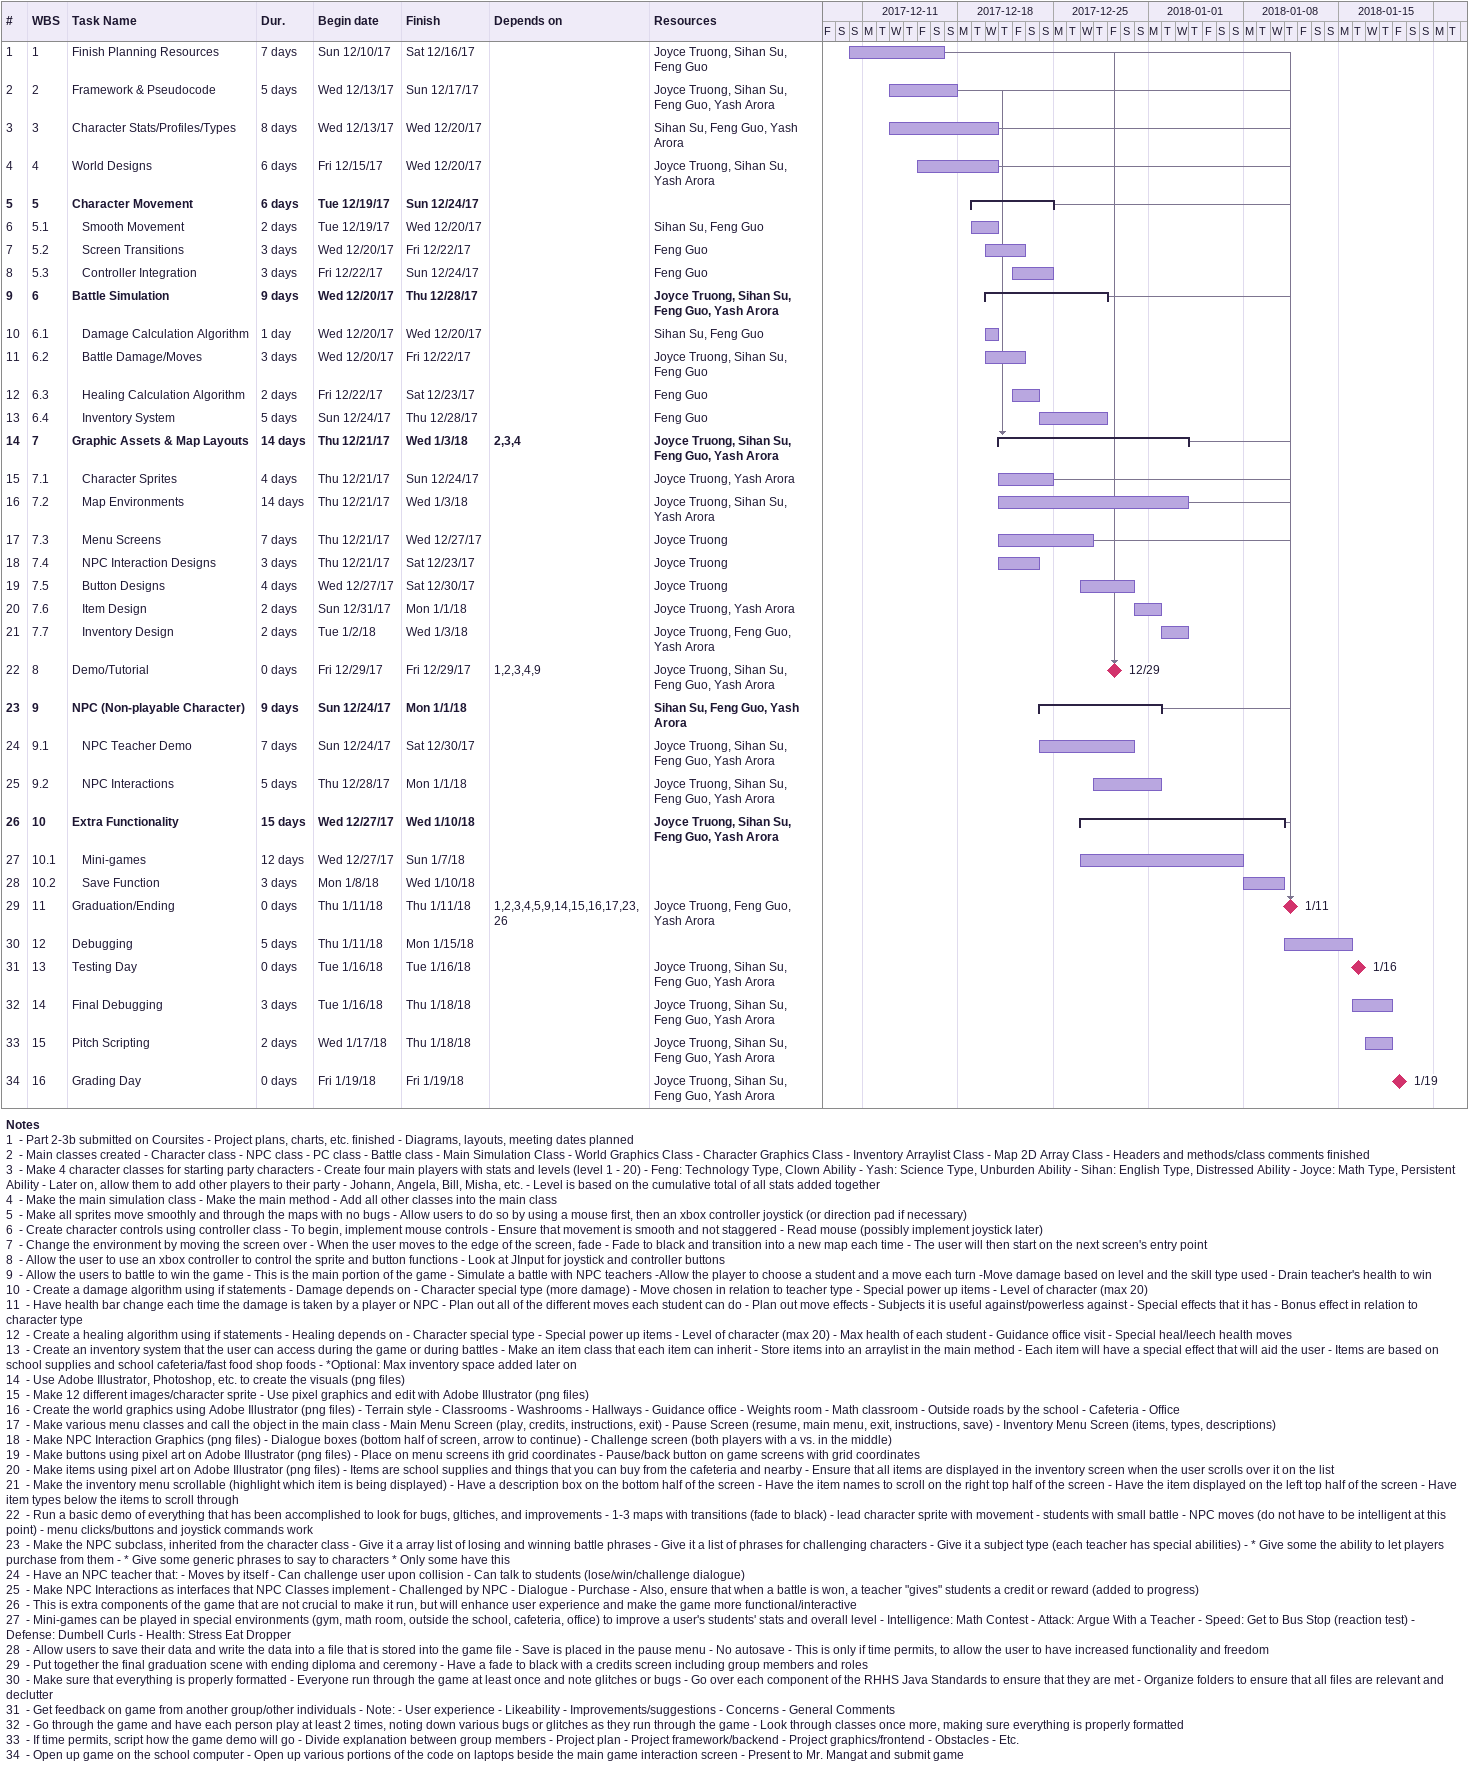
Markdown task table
| ID | WBS | Task | Duration | Start | Finish | Predecessors | Resources |
|---|---|---|---|---|---|---|---|
| 1 | 1 | Finish Planning Resources | 7d | 2017-12-10 | 2017-12-16 |  | Joyce Truong, Sihan Su, Feng Guo |
| 2 | 2 | Framework & Pseudocode | 5d | 2017-12-13 | 2017-12-17 |  | Joyce Truong, Sihan Su, Feng Guo, Yash Arora |
| 3 | 3 | Character Stats/Profiles/Types | 8d | 2017-12-13 | 2017-12-20 |  | Sihan Su, Feng Guo, Yash Arora |
| 4 | 4 | World Designs | 6d | 2017-12-15 | 2017-12-20 |  | Joyce Truong, Sihan Su, Yash Arora |
| 5 | 5 | **Character Movement** | 6d | 2017-12-19 | 2017-12-24 |  |  |
| 6 | 5.1 | Smooth Movement | 2d | 2017-12-19 | 2017-12-20 |  | Sihan Su, Feng Guo |
| 7 | 5.2 | Screen Transitions | 3d | 2017-12-20 | 2017-12-22 |  | Feng Guo |
| 8 | 5.3 | Controller Integration | 3d | 2017-12-22 | 2017-12-24 |  | Feng Guo |
| 9 | 6 | **Battle Simulation** | 9d | 2017-12-20 | 2017-12-28 |  | Joyce Truong, Sihan Su, Feng Guo, Yash Arora |
| 10 | 6.1 | Damage Calculation Algorithm | 1d | 2017-12-20 | 2017-12-20 |  | Sihan Su, Feng Guo |
| 11 | 6.2 | Battle Damage/Moves | 3d | 2017-12-20 | 2017-12-22 |  | Joyce Truong, Sihan Su, Feng Guo |
| 12 | 6.3 | Healing Calculation Algorithm | 2d | 2017-12-22 | 2017-12-23 |  | Feng Guo |
| 13 | 6.4 | Inventory System | 5d | 2017-12-24 | 2017-12-28 |  | Feng Guo |
| 14 | 7 | **Graphic Assets & Map Layouts** | 14d | 2017-12-21 | 2018-01-03 | 2, 3, 4 | Joyce Truong, Sihan Su, Feng Guo, Yash Arora |
| 15 | 7.1 | Character Sprites | 4d | 2017-12-21 | 2017-12-24 |  | Joyce Truong, Yash Arora |
| 16 | 7.2 | Map Environments | 14d | 2017-12-21 | 2018-01-03 |  | Joyce Truong, Sihan Su, Yash Arora |
| 17 | 7.3 | Menu Screens | 7d | 2017-12-21 | 2017-12-27 |  | Joyce Truong |
| 18 | 7.4 | NPC Interaction Designs | 3d | 2017-12-21 | 2017-12-23 |  | Joyce Truong |
| 19 | 7.5 | Button Designs | 4d | 2017-12-27 | 2017-12-30 |  | Joyce Truong |
| 20 | 7.6 | Item Design | 2d | 2017-12-31 | 2018-01-01 |  | Joyce Truong, Yash Arora |
| 21 | 7.7 | Inventory Design | 2d | 2018-01-02 | 2018-01-03 |  | Joyce Truong, Feng Guo, Yash Arora |
| 22 | 8 | Demo/Tutorial | 0d | 2017-12-29 | 2017-12-29 | 1, 2, 3, 4, 9 | Joyce Truong, Sihan Su, Feng Guo, Yash Arora |
| 23 | 9 | **NPC (Non-playable Character)** | 9d | 2017-12-24 | 2018-01-01 |  | Sihan Su, Feng Guo, Yash Arora |
| 24 | 9.1 | NPC Teacher Demo | 7d | 2017-12-24 | 2017-12-30 |  | Joyce Truong, Sihan Su, Feng Guo, Yash Arora |
| 25 | 9.2 | NPC Interactions | 5d | 2017-12-28 | 2018-01-01 |  | Joyce Truong, Sihan Su, Feng Guo, Yash Arora |
| 26 | 10 | **Extra Functionality** | 15d | 2017-12-27 | 2018-01-10 |  | Joyce Truong, Sihan Su, Feng Guo, Yash Arora |
| 27 | 10.1 | Mini-games | 12d | 2017-12-27 | 2018-01-07 |  |  |
| 28 | 10.2 | Save Function | 3d | 2018-01-08 | 2018-01-10 |  |  |
| 29 | 11 | Graduation/Ending | 0d | 2018-01-11 | 2018-01-11 | 1, 2, 3, 4, 5, 9, 14, 15, 16, 17, 23, 26 | Joyce Truong, Feng Guo, Yash Arora |
| 30 | 12 | Debugging | 5d | 2018-01-11 | 2018-01-15 |  |  |
| 31 | 13 | Testing Day | 0d | 2018-01-16 | 2018-01-16 |  | Joyce Truong, Sihan Su, Feng Guo, Yash Arora |
| 32 | 14 | Final Debugging | 3d | 2018-01-16 | 2018-01-18 |  | Joyce Truong, Sihan Su, Feng Guo, Yash Arora |
| 33 | 15 | Pitch Scripting | 2d | 2018-01-17 | 2018-01-18 |  | Joyce Truong, Sihan Su, Feng Guo, Yash Arora |
| 34 | 16 | Grading Day | 0d | 2018-01-19 | 2018-01-19 |  | Joyce Truong, Sihan Su, Feng Guo, Yash Arora |

Notes
- 1: - Part 2-3b submitted on Coursites - Project plans, charts, etc. finished - Diagrams, layouts, meeting dates planned
- 2: - Main classes created - Character class - NPC class - PC class - Battle class - Main Simulation Class - World Graphics Class - Character Graphics Class - Inventory Arraylist Class - Map 2D Array Class - Headers and methods/class comments finished
- 3: - Make 4 character classes for starting party characters - Create four main players with stats and levels (level 1 - 20) - Feng: Technology Type, Clown Ability - Yash: Science Type, Unburden Ability - Sihan: English Type, Distressed Ability - Joyce: Math Type, Persistent Ability - Later on, allow them to add other players to their party - Johann, Angela, Bill, Misha, etc. - Level is based on the cumulative total of all stats added together
- 4: - Make the main simulation class - Make the main method - Add all other classes into the main class
- 5: - Make all sprites move smoothly and through the maps with no bugs - Allow users to do so by using a mouse first, then an xbox controller joystick (or direction pad if necessary)
- 6: - Create character controls using controller class - To begin, implement mouse controls - Ensure that movement is smooth and not staggered - Read mouse (possibly implement joystick later)
- 7: - Change the environment by moving the screen over - When the user moves to the edge of the screen, fade - Fade to black and transition into a new map each time - The user will then start on the next screen's entry point
- 8: - Allow the user to use an xbox controller to control the sprite and button functions - Look at JInput for joystick and controller buttons
- 9: - Allow the users to battle to win the game - This is the main portion of the game - Simulate a battle with NPC teachers -Allow the player to choose a student and a move each turn -Move damage based on level and the skill type used - Drain teacher's health to win
- 10: - Create a damage algorithm using if statements - Damage depends on - Character special type (more damage) - Move chosen in relation to teacher type - Special power up items - Level of character (max 20)
- 11: - Have health bar change each time the damage is taken by a player or NPC - Plan out all of the different moves each student can do - Plan out move effects - Subjects it is useful against/powerless against - Special effects that it has - Bonus effect in relation to character type
- 12: - Create a healing algorithm using if statements - Healing depends on - Character special type - Special power up items - Level of character (max 20) - Max health of each student - Guidance office visit - Special heal/leech health moves
- 13: - Create an inventory system that the user can access during the game or during battles - Make an item class that each item can inherit - Store items into an arraylist in the main method - Each item will have a special effect that will aid the user - Items are based on school supplies and school cafeteria/fast food shop foods - *Optional: Max inventory space added later on
- 14: - Use Adobe Illustrator, Photoshop, etc. to create the visuals (png files)
- 15: - Make 12 different images/character sprite - Use pixel graphics and edit with Adobe Illustrator (png files)
- 16: - Create the world graphics using Adobe Illustrator (png files) - Terrain style - Classrooms - Washrooms - Hallways - Guidance office - Weights room - Math classroom - Outside roads by the school - Cafeteria - Office
- 17: - Make various menu classes and call the object in the main class - Main Menu Screen (play, credits, instructions, exit) - Pause Screen (resume, main menu, exit, instructions, save) - Inventory Menu Screen (items, types, descriptions)
- 18: - Make NPC Interaction Graphics (png files) - Dialogue boxes (bottom half of screen, arrow to continue) - Challenge screen (both players with a vs. in the middle)
- 19: - Make buttons using pixel art on Adobe Illustrator (png files) - Place on menu screens ith grid coordinates - Pause/back button on game screens with grid coordinates
- 20: - Make items using pixel art on Adobe Illustrator (png files) - Items are school supplies and things that you can buy from the cafeteria and nearby - Ensure that all items are displayed in the inventory screen when the user scrolls over it on the list
- 21: - Make the inventory menu scrollable (highlight which item is being displayed) - Have a description box on the bottom half of the screen - Have the item names to scroll on the right top half of the screen - Have the item displayed on the left top half of the screen - Have item types below the items to scroll through
- 22: - Run a basic demo of everything that has been accomplished to look for bugs, gltiches, and improvements - 1-3 maps with transitions (fade to black) - lead character sprite with movement - students with small battle - NPC moves (do not have to be intelligent at this point) - menu clicks/buttons and joystick commands work
- 23: - Make the NPC subclass, inherited from the character class - Give it a array list of losing and winning battle phrases - Give it a list of phrases for challenging characters - Give it a subject type (each teacher has special abilities) - * Give some the ability to let players purchase from them - * Give some generic phrases to say to characters * Only some have this
- 24: - Have an NPC teacher that: - Moves by itself - Can challenge user upon collision - Can talk to students (lose/win/challenge dialogue)
- 25: - Make NPC Interactions as interfaces that NPC Classes implement - Challenged by NPC - Dialogue - Purchase - Also, ensure that when a battle is won, a teacher "gives" students a credit or reward (added to progress)
- 26: - This is extra components of the game that are not crucial to make it run, but will enhance user experience and make the game more functional/interactive
- 27: - Mini-games can be played in special environments (gym, math room, outside the school, cafeteria, office) to improve a user's students' stats and overall level - Intelligence: Math Contest - Attack: Argue With a Teacher - Speed: Get to Bus Stop (reaction test) - Defense: Dumbell Curls - Health: Stress Eat Dropper
- 28: - Allow users to save their data and write the data into a file that is stored into the game file - Save is placed in the pause menu - No autosave - This is only if time permits, to allow the user to have increased functionality and freedom
- 29: - Put together the final graduation scene with ending diploma and ceremony - Have a fade to black with a credits screen including group members and roles
- 30: - Make sure that everything is properly formatted - Everyone run through the game at least once and note glitches or bugs - Go over each component of the RHHS Java Standards to ensure that they are met - Organize folders to ensure that all files are relevant and declutter
- 31: - Get feedback on game from another group/other individuals - Note: - User experience - Likeability - Improvements/suggestions - Concerns - General Comments
- 32: - Go through the game and have each person play at least 2 times, noting down various bugs or glitches as they run through the game - Look through classes once more, making sure everything is properly formatted
- 33: - If time permits, script how the game demo will go - Divide explanation between group members - Project plan - Project framework/backend - Project graphics/frontend - Obstacles - Etc.
- 34: - Open up game on the school computer - Open up various portions of the code on laptops beside the main game interaction screen - Present to Mr. Mangat and submit game
